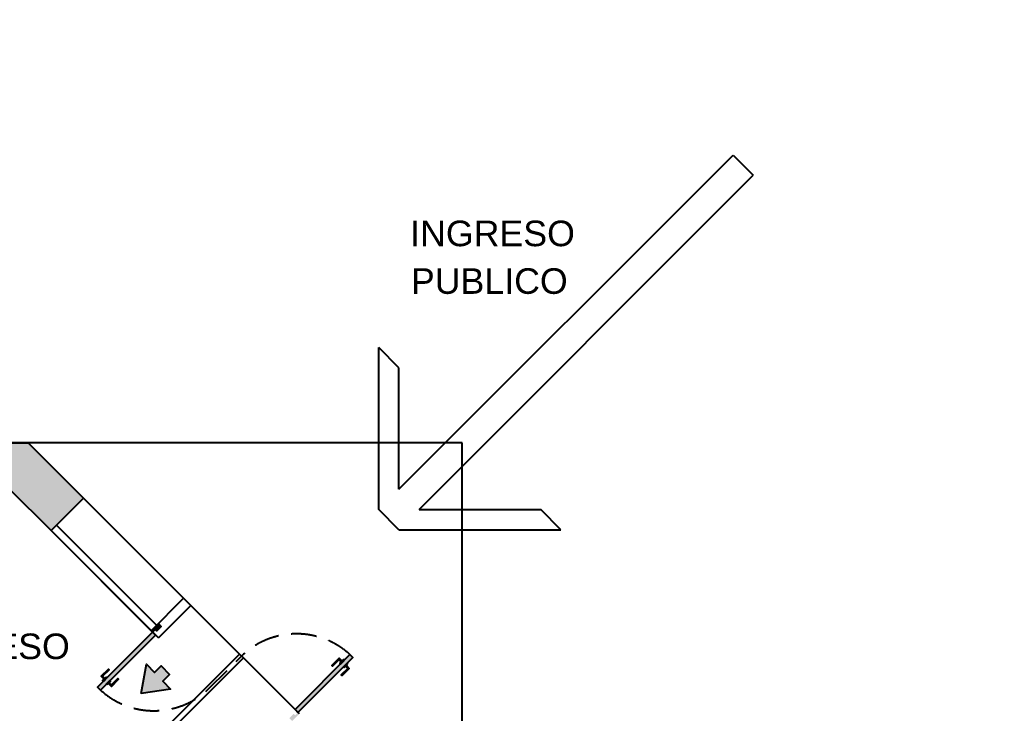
# Model space of a CAD drawing. Header units: millimetres. Extents: x 58411 to 366943, y -302717 to -95300.
# Drawn here: x 216131 to 225823, y -208845 to -202066 of the extents above; entities that cross this region are included whole.
import ezdxf

# ---------------------------------------------------------------- set-up
doc = ezdxf.new("R2010")
doc.units = ezdxf.units.MM
doc.header["$LTSCALE"] = 1000
doc.linetypes.add('HIDDEN', pattern=[0.375, 0.25, -0.125])
for name, color, linetype in [('A-ABER', 7, 'Continuous'), ('A-EQ', 200, 'Continuous'), ('A-Mur-Nuevo', 5, 'Continuous'), ('A-murhatch', 34, 'Continuous'), ('A-Muros', 3, 'Continuous'), ('A-Murvis', 1, 'Continuous'), ('TXT-LOC', 2, 'Continuous')]:
    doc.layers.add(name, color=color, linetype=linetype)
doc.styles.add('SB-50', font='swissel.ttf', dxfattribs={"height": 100})

# ---------------------------------------------------------------- blocks, each defined once
blk = doc.blocks.new('001')
at = {"layer": 'TXT-LOC'}
for p, q in [((32411.6, -24151.9), (32411.6, -20851.9)), ((32411.6, -20851.9), (32611.6, -20851.9)), ((32611.6, -24151.9), (32611.6, -20851.9)), ((31811.6, -23551.9), (31611.6, -23551.9)), ((32411.6, -24351.9), (31611.6, -23551.9)), ((32411.6, -24151.9), (31811.6, -23551.9)), ((32611.6, -24151.9), (33211.6, -23551.9)), ((32611.6, -24351.9), (33411.6, -23551.9)), ((33411.6, -23551.9), (33211.6, -23551.9)), ((32611.6, -24351.9), (32411.6, -24351.9))]:
    blk.add_line(p, q, dxfattribs=at)

msp = doc.modelspace()

# ---------------------------------------------------------------- hatches: boundary and pattern name
at = {"layer": 'A-ABER'}
for points in [[(217414.178, -208039.153), (217428.32, -208053.295), (217456.605, -208025.011), (217470.747, -208039.153), (217513.173, -207996.726), (217484.889, -207968.442)], [(217428.32, -208053.295), (216890.919, -208590.696), (216919.203, -208618.98), (217456.605, -208081.579)]]:
    msp.add_hatch(color=53, dxfattribs=at).paths.add_polyline_path(points)
h = msp.add_hatch(color=53, dxfattribs=at)
h.paths.add_polyline_path([(219358.722, -208272.498), (219387.006, -208300.782), (218849.605, -208838.183), (218821.321, -208809.899)])
h.paths.add_polyline_path([(218807.179, -208852.326), (218821.321, -208866.468), (218849.605, -208838.183), (218863.747, -208852.326), (218793.036, -208923.036), (218764.752, -208894.752)])
at = {"layer": 'A-EQ'}
msp.add_hatch(color=123, dxfattribs=at).paths.add_polyline_path([(217369.12, -208366.375), (217446.364, -208446.691), (217514.055, -208381.589), (217595.365, -208466.132), (217527.674, -208531.234), (217604.918, -208611.55), (217317.791, -208651.718)])
msp.add_hatch(color=123, dxfattribs=at).paths.add_polyline_path([(217369.12, -208366.375), (217446.364, -208446.691), (217514.055, -208381.589), (217595.365, -208466.132), (217527.674, -208531.234), (217604.918, -208611.55), (217317.791, -208651.718)])
at = {"layer": 'A-murhatch'}
msp.add_hatch(color=256, dxfattribs=at).paths.add_polyline_path([(216025.701, -206650.675), (216435.822, -207060.797), (216754.021, -206742.599), (216212.097, -206200.675), (214944.166, -206200.675), (214944.166, -206650.675)])

# ---------------------------------------------------------------- linework, layer by layer
at = {"linetype": 'HIDDEN', "ltscale": 1000}
msp.add_lwpolyline([(220454.737, -210443.316), (220454.737, -206200.675), (216212.097, -206200.675)], dxfattribs=at)
at = {"layer": 'A-ABER', "color": 1}
for points in [[(217414.178, -208039.153), (217428.32, -208053.295), (217456.605, -208025.011), (217470.747, -208039.153), (217513.173, -207996.726), (217484.889, -207968.442)], [(217428.32, -208053.295), (216890.919, -208590.696), (216919.203, -208618.98), (217456.605, -208081.579), (217428.32, -208053.295)], [(218849.605, -208838.183), (219387.006, -208300.782), (219358.722, -208272.498), (218821.321, -208809.899), (218849.605, -208838.183)]]:
    msp.add_lwpolyline(points, dxfattribs=at)
at = {"layer": 'A-ABER', "color": 24, "linetype": 'HIDDEN'}
msp.add_lwpolyline([(217979.864, -208604.838), (218298.062, -208286.64)], dxfattribs=at)
at = {"layer": 'A-ABER', "color": 24}
for points in [[(219280.845, -208336.233), (219252.56, -208307.949), (219181.85, -208378.66), (219188.921, -208385.731), (219252.56, -208322.091), (219273.773, -208343.304)], [(219323.271, -208378.66), (219351.555, -208406.944), (219280.845, -208477.654), (219273.773, -208470.583), (219337.413, -208406.944), (219316.2, -208385.731)], [(216954.654, -208512.819), (216926.37, -208484.534), (216997.081, -208413.824), (217004.152, -208420.895), (216940.512, -208484.534), (216961.725, -208505.748)], [(216997.081, -208555.245), (217025.365, -208583.529), (217096.076, -208512.819), (217089.005, -208505.748), (217025.365, -208569.387), (217004.152, -208548.174)]]:
    msp.add_lwpolyline(points, dxfattribs=at)
for points in [[(219302.058, -208329.162), (219294.987, -208322.091), (219259.631, -208357.446), (219266.702, -208364.517)], [(219337.413, -208364.517), (219330.342, -208357.446), (219294.987, -208392.802), (219302.058, -208399.873)], [(216947.583, -208534.032), (216940.512, -208526.961), (216975.867, -208491.606), (216982.939, -208498.677)], [(216982.939, -208569.387), (216975.867, -208562.316), (217011.223, -208526.961), (217018.294, -208534.032)]]:
    msp.add_lwpolyline(points, close=True, dxfattribs=at)
at = {"layer": 'A-ABER', "color": 24, "linetype": 'HIDDEN'}
for centre, start, end in [((218835.939, -208845.591), 47.6284888, 133.8993081), ((217441.987, -208045.888), 227.6284888, 313.8993081)]:
    msp.add_arc(centre, 775.717, start, end, dxfattribs=at)
at = {"layer": 'A-EQ'}
for points in [[(216425.081, -216524.054), (216425.081, -210123.558), (218280.03, -208268.609)], [(216476.081, -216524.054), (216476.081, -210144.683), (218316.093, -208304.671)]]:
    msp.add_lwpolyline(points, dxfattribs=at)
at = {"layer": 'A-EQ', "color": 6}
msp.add_lwpolyline([(217317.791, -208651.718), (217369.12, -208366.375), (217446.364, -208446.691), (217514.055, -208381.589), (217595.365, -208466.132), (217527.674, -208531.234), (217604.918, -208611.55)], close=True, dxfattribs=at)
msp.add_lwpolyline([(217317.791, -208651.718), (217369.12, -208366.375), (217446.364, -208446.691), (217514.055, -208381.589), (217595.365, -208466.132), (217527.674, -208531.234), (217604.918, -208611.55)], close=True, dxfattribs=at)
at = {"layer": 'A-Mur-Nuevo', "ltscale": 500}
msp.add_circle((204294.377, -216386.967), 40772.57, dxfattribs=at)
at = {"layer": 'A-murhatch'}
msp.add_line((218863.747, -208852.326), (217732.376, -207720.955), dxfattribs=at)
at = {"layer": 'A-Muros'}
for points in [[(216754.021, -206742.599), (216212.097, -206200.675), (214344.166, -206200.675)], [(214344.166, -206200.675), (216212.097, -206200.675), (216754.021, -206742.599), (216435.822, -207060.797), (216025.701, -206650.675), (214344.166, -206650.675)], [(216435.822, -207060.797), (216025.701, -206650.675), (214344.166, -206650.675)], [(216435.822, -207060.797), (216754.021, -206742.599)]]:
    msp.add_lwpolyline(points, dxfattribs=at)
at = {"layer": 'A-Murvis'}
for p, q in [((217732.376, -207720.955), (216754.021, -206742.599)), ((216488.855, -207007.764), (217467.211, -207986.12)), ((216435.822, -207060.797), (217414.178, -208039.153)), ((217414.178, -208039.153), (217732.376, -207720.955))]:
    msp.add_line(p, q, dxfattribs=at)
for points in [[(217803.087, -207791.665), (216754.021, -206742.599)], [(217484.889, -208109.863), (216435.822, -207060.797)], [(217484.889, -208109.863), (217803.087, -207791.665)]]:
    msp.add_lwpolyline(points, dxfattribs=at)

# ---------------------------------------------------------------- block references
at = {"layer": 'A-EQ', "xscale": 1.40000000001104, "yscale": 1.400000000023283, "zscale": 1.40000000001104, "rotation": 315}
msp.add_blockref('001', (211660.492, -150660.167), dxfattribs=at)

# ---------------------------------------------------------------- texts
at = {"layer": 'TXT-LOC', "style": 'SB-50'}
for s, p in [('INGRESO', (219947.094, -204279.506)), ('PUBLICO', (219954.546, -204745.336))]:
    msp.add_text(s, height=250, dxfattribs=at).set_placement(p)
at = {"layer": 'TXT-LOC', "insert": (215008.74, -208066.581), "char_height": 250, "width": 14981.0151, "attachment_point": 1, "style": 'SB-50'}
msp.add_mtext('INGRESO', dxfattribs=at)

doc.saveas('drawing.dxf')
